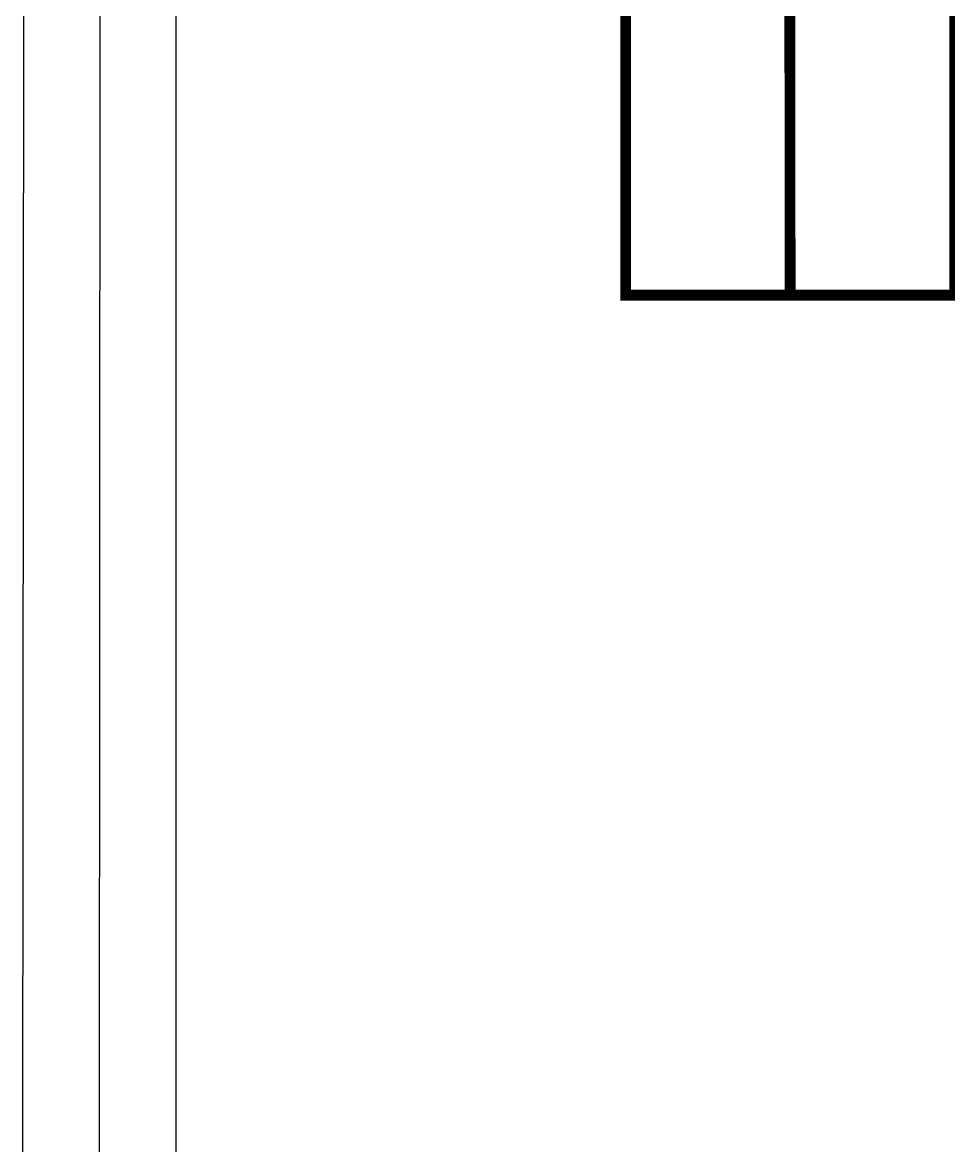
# Model space of a CAD drawing. Header units: millimetres. Extents: x 2974 to 5671, y 1205 to 3288.
# Drawn here: x 4652 to 4831.8, y 1947.2 to 2165.5 of the extents above; entities that cross this region are included whole.
import ezdxf

# ---------------------------------------------------------------- set-up
doc = ezdxf.new("R2010")
doc.units = ezdxf.units.MM
doc.layers.add('0-EQUIPMENT', color=7, linetype='Continuous')

msp = doc.modelspace()

# ---------------------------------------------------------------- linework, layer by layer
for p, q in [((4652.76001, 2703.54367, -1204.84475), (4652.03347, 1926.84817, -1204.84475)), ((4667.21908, 2555.31064, -1204.84475), (4666.92882, 1888.17885, -2783.78099)), ((4681.8162, 2406.94805, -1204.84475), (4681.8162, 1861.72087, -1204.84475))]:
    msp.add_line(p, q)
at = {"layer": '0-EQUIPMENT', "ltscale": 0.5, "elevation": -1204.84475}
msp.add_lwpolyline([(4833.05373, 2112.46591, 2.08992, 2.08992, 0), (4833.36758, 3067.84098, 2.08992, 2.08992, 0), (4769.46095, 3067.84098, 2.08992, 2.08992, 0), (4769.14709, 2112.46591, 2.08992, 2.08992, 0)], format="xyseb", close=True, dxfattribs=at)
at = {"layer": '0-EQUIPMENT', "ltscale": 0.5, "const_width": 2.08992, "elevation": -1204.84475}
msp.add_lwpolyline([(4801.10041, 2112.46591), (4799.73477, 3067.84098)], dxfattribs=at)

doc.saveas('drawing.dxf')
